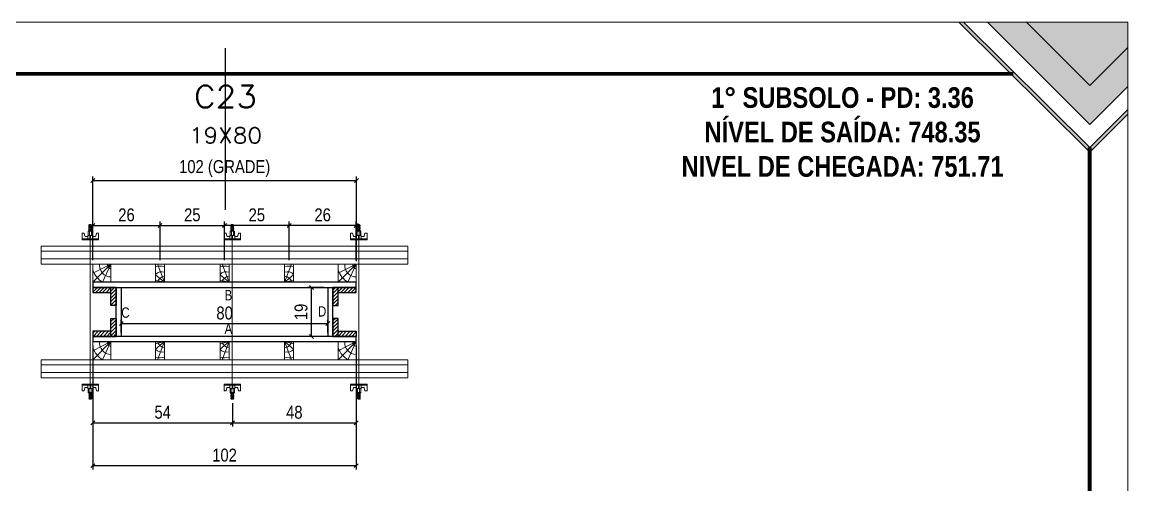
# Model space of a CAD drawing. Extents: x 71 to 6311, y -2991 to 2643.
# Drawn here: x 3870 to 4726, y -1150 to -791 of the extents above; entities that cross this region are included whole.
import ezdxf
from ezdxf.enums import TextEntityAlignment as Align

# ---------------------------------------------------------------- set-up
doc = ezdxf.new("R2010")
doc.units = 0
doc.linetypes.add('HIDDEN', pattern=[0.375, 0.25, -0.125])
for name, color, linetype in [('COTA', 241, 'Continuous'), ('NOMENCLATURA', 7, 'Continuous'), ('Painéis', 200, 'Continuous'), ('PONTALETE', 7, 'Continuous'), ('SARRAFO', 251, 'Continuous'), ('Texto de Titulo', 7, 'Continuous'), ('Texto Qtd Sarr', 242, 'Continuous')]:
    doc.layers.add(name, color=color, linetype=linetype)
for name, color, linetype, lineweight in [('Folhas', 255, 'Continuous', 9), ('Hachura', 251, 'Continuous', 9), ('Madeira', 126, 'Continuous', 18), ('Perfil Metálico', 224, 'Continuous', 18), ('Texto Seção', 7, 'Continuous', 15)]:
    doc.layers.add(name, color=color, linetype=linetype, lineweight=lineweight)
doc.styles.add('COTA TECNICA 2X', font='techl___.ttf', dxfattribs={"height": 10})
doc.styles.add('ROMANC', font='techb___.ttf', dxfattribs={"height": 2.5})
doc.styles.add('ROMANS', font='romans.shx', dxfattribs={"oblique": 19})
doc.styles.get("Standard").update_dxf_attribs({"font": 'arial.ttf'})
doc.dimstyles.new('SECAO PILAR', dxfattribs={"dimtxt": 10, "dimasz": 3, "dimexe": 3, "dimexo": 3, "dimgap": 3, "dimtad": 1, "dimdec": 1, "dimlfac": 0.5, "dimzin": 12, "dimdsep": 46, "dimtxsty": 'COTA TECNICA 2X', "dimblk1": 'OBLIQUE', "dimblk2": 'OBLIQUE', "dimsah": 1, "dimcen": 0.9, "dimclrd": 256, "dimclre": 256, "dimclrt": 256, "dimadec": 1, "dimazin": 3, "dimtfac": 1, "dimtdec": 1, "dimtmove": 0, "dimatfit": 3, "dimfxl": 1, "dimtolj": 1, "dimtzin": 12, "dimarcsym": 0})
pattern_1 = [(46, (5611.6327, -1174.8532), (-1.3703423, 1.3233242), [])]
pattern_2 = [(46, (5611.6327, -1186.8532), (-1.3703423, 1.3233242), [])]
pattern_3 = [(46, (5491.6327, -1174.8532), (-1.3703423, 1.3233242), [])]
pattern_4 = [(46, (5491.6327, -1186.8532), (-1.3703423, 1.3233242), [])]

# ---------------------------------------------------------------- blocks, each defined once
blk = doc.blocks.new('9999999999')
at = {"transparency": 33554687}
h = blk.add_hatch(color=30, dxfattribs=at)
h.dxf.hatch_style = 1
h.paths.add_polyline_path([(1357.72, 1050), (1354.03, 1050), (1455.46, 949.33), (1485, 978.68), (1485, 982.35), (1455.46, 952.99)])
at = {"true_color": 0x000000, "transparency": 33554687}
h = blk.add_hatch(color=18, dxfattribs=at)
h.dxf.hatch_style = 1
h.paths.add_polyline_path([(1406.56, 1050), (1376.24, 1050), (1455.46, 970.78), (1485, 1000.13), (1485, 1030.36), (1455.51, 1001.06)])
at = {"true_color": 0xff7f00, "transparency": 33554687}
h = blk.add_hatch(color=30, dxfattribs=at)
h.dxf.hatch_style = 1
h.paths.add_polyline_path([(1485, 1030.36), (1485, 1050), (1406.56, 1050), (1455.51, 1001.06)])
at = {"color": 30, "transparency": 33554687}
for points in [[(1485, 978.68), (1455.46, 949.33), (1354.03, 1050)], [(1485, 982.35), (1455.46, 952.99), (1357.72, 1050)], [(1376.24, 1050), (1455.46, 970.78), (1485, 1000.13)], [(1406.56, 1050), (1455.51, 1001.06), (1485, 1030.36)]]:
    blk.add_lwpolyline(points, dxfattribs=at)
at = {"layer": 'Folhas'}
blk.add_lwpolyline([(0, 0), (1485, 0), (1485, 1050), (0, 1050)], close=True, dxfattribs=at)
at = {"layer": 'Folhas', "color": 30, "const_width": 3}
for points in [[(1396.18, 1010), (50, 1010), (50, 40), (1396.18, 40)], [(1455.46, 97.01), (1455.46, 952.99)]]:
    blk.add_lwpolyline(points, dxfattribs=at)
blk = doc.blocks.new('_Oblique')
at = {"color": 0, "linetype": 'ByBlock', "lineweight": -2}
blk.add_line((-0.5, -0.5), (0.5, 0.5), dxfattribs=at)
blk = doc.blocks.new('*D431')
at = {"layer": 'COTA', "lineweight": -2, "transparency": 16777216}
for p, q in [((3924.63, -1041.85), (3924.63, -1137.84)), ((4128.63, -1041.85), (4128.63, -1137.84)), ((3924.63, -1134.84), (4128.63, -1134.84))]:
    blk.add_line(p, q, dxfattribs=at)
at = {"layer": 'Defpoints', "color": 0, "transparency": 16777216}
for p in [(3924.63, -1038.85), (4128.63, -1038.85), (4128.63, -1134.84)]:
    blk.add_point(p, dxfattribs=at)
at = {"layer": 'COTA', "lineweight": -2, "transparency": 16777216, "xscale": 3, "yscale": 3, "zscale": 3, "rotation": 180}
blk.add_blockref('_Oblique', (3924.63, -1134.84), dxfattribs=at)
at = {"layer": 'COTA', "lineweight": -2, "transparency": 16777216, "xscale": 3, "yscale": 3, "zscale": 3}
blk.add_blockref('_Oblique', (4128.63, -1134.84), dxfattribs=at)
at = {"layer": 'COTA', "transparency": 16777216, "insert": (4026.63, -1126.74), "char_height": 10, "attachment_point": 5, "style": 'COTA TECNICA 2X'}
blk.add_mtext('\\A1;102', dxfattribs=at)
blk = doc.blocks.new('*D432')
at = {"layer": 'COTA', "lineweight": -2, "transparency": 16777216}
for p, q in [((3946.63, -1031.85), (3946.63, -1021.85)), ((3946.63, -1024.85), (4106.63, -1024.85)), ((4106.63, -1031.85), (4106.63, -1021.85))]:
    blk.add_line(p, q, dxfattribs=at)
at = {"layer": 'Defpoints', "color": 0, "transparency": 16777216}
for p in [(4106.63, -1024.85), (3946.63, -1034.85), (4106.63, -1034.85)]:
    blk.add_point(p, dxfattribs=at)
at = {"layer": 'COTA', "lineweight": -2, "transparency": 16777216, "xscale": 3, "yscale": 3, "zscale": 3, "rotation": 180}
blk.add_blockref('_Oblique', (3946.63, -1024.85), dxfattribs=at)
at = {"layer": 'COTA', "lineweight": -2, "transparency": 16777216, "xscale": 3, "yscale": 3, "zscale": 3}
blk.add_blockref('_Oblique', (4106.63, -1024.85), dxfattribs=at)
at = {"layer": 'COTA', "transparency": 16777216, "insert": (4026.63, -1016.73), "char_height": 10, "attachment_point": 5, "style": 'COTA TECNICA 2X'}
blk.add_mtext('\\A1;80', dxfattribs=at)
blk = doc.blocks.new('B1A.E')
at = {"layer": 'Madeira', "linetype": 'ByBlock', "ltscale": 0.05}
for p, q in [((0, 7), (0, 0)), ((0, 7), (0, 0)), ((7, 7), (7, 0)), ((7, 7), (7, 0))]:
    blk.add_line(p, q, dxfattribs=at)
at = {"layer": 'Madeira', "ltscale": 0.05}
for p, q in [((0, 7), (7, 7)), ((7, 7), (0, 0)), ((7, 7), (0, 3.5)), ((7, 7), (3.77, 0)), ((7, 0), (0, 0))]:
    blk.add_line(p, q, dxfattribs=at)
for centre, radius, start, end in [((7.54, 7), 7.87, 196.5528, 242.8845), ((7.08, 6.57), 4.53, 174.4861, 268.9531), ((7.09, 6.61), 1.41, 163.7819, 266.2825)]:
    blk.add_arc(centre, radius, start, end, dxfattribs=at)
blk = doc.blocks.new('B1A.D')
at = {"layer": 'COTA', "linetype": 'ByBlock'}
blk.add_blockref('B1A.E', (-7, 0), dxfattribs=at)
blk = doc.blocks.new('B1B.E')
at = {"layer": 'Madeira', "linetype": 'ByBlock', "ltscale": 0.05}
for p, q in [((0, 0), (0, -7)), ((0, 0), (0, -7)), ((7, 0), (7, -7)), ((7, 0), (7, -7))]:
    blk.add_line(p, q, dxfattribs=at)
at = {"layer": 'Madeira', "ltscale": 0.05}
for p, q in [((0, 0), (7, 0)), ((7, 0), (0, -7)), ((7, 0), (0, -3.5)), ((7, 0), (3.77, -7)), ((7, -7), (0, -7))]:
    blk.add_line(p, q, dxfattribs=at)
for centre, radius, start, end in [((7.08, -0.43), 4.53, 174.4861, 268.9531), ((7.09, -0.39), 1.41, 163.7819, 266.2825), ((7.54, 0), 7.87, 196.5528, 242.8845)]:
    blk.add_arc(centre, radius, start, end, dxfattribs=at)
blk = doc.blocks.new('B1B.D')
at = {"layer": 'Madeira', "linetype": 'ByBlock', "ltscale": 0.05}
for p, q in [((-7, 0), (-7, -7)), ((-7, 0), (-7, -7)), ((0, 0), (0, -7)), ((0, 0), (0, -7))]:
    blk.add_line(p, q, dxfattribs=at)
at = {"layer": 'Madeira', "ltscale": 0.05}
for p, q in [((-7, 0), (0, 0)), ((0, 0), (-7, -7)), ((0, 0), (-7, -3.5)), ((0, 0), (-3.23, -7)), ((0, -7), (-7, -7))]:
    blk.add_line(p, q, dxfattribs=at)
for centre, radius, start, end in [((0.54, 0), 7.87, 196.5528, 242.8845), ((0.08, -0.44), 4.53, 174.4861, 268.9531), ((0.09, -0.39), 1.41, 163.7819, 266.2825)]:
    blk.add_arc(centre, radius, start, end, dxfattribs=at)
blk = doc.blocks.new('*D433')
at = {"layer": 'COTA', "lineweight": -2, "transparency": 16777216}
for p, q in [((3924.63, -971.05), (3924.63, -911.05)), ((3924.63, -914.05), (4128.82, -914.05)), ((4128.82, -976.64), (4128.82, -911.05))]:
    blk.add_line(p, q, dxfattribs=at)
at = {"layer": 'Defpoints', "color": 0, "transparency": 16777216}
for p in [(4128.82, -914.05), (3924.63, -974.05), (4128.82, -979.64)]:
    blk.add_point(p, dxfattribs=at)
at = {"layer": 'COTA', "lineweight": -2, "transparency": 16777216, "xscale": 3, "yscale": 3, "zscale": 3, "rotation": 180}
blk.add_blockref('_Oblique', (3924.63, -914.05), dxfattribs=at)
at = {"layer": 'COTA', "lineweight": -2, "transparency": 16777216, "xscale": 3, "yscale": 3, "zscale": 3}
blk.add_blockref('_Oblique', (4128.82, -914.05), dxfattribs=at)
at = {"layer": 'COTA', "transparency": 16777216, "insert": (4026.72, -904.83), "char_height": 10, "attachment_point": 5, "style": 'COTA TECNICA 2X'}
blk.add_mtext('\\A1;102 (GRADE)', dxfattribs=at)
blk = doc.blocks.new('MEIO PONTALETE')
at = {"layer": 'Madeira'}
for q in [(2.71, 7), (3.5, 2.88), (3.5, 0.87)]:
    blk.add_line((0, 0), q, dxfattribs=at)
blk.add_lwpolyline([(0, 0), (3.5, 0), (3.5, 7), (0, 7)], close=True, dxfattribs=at)
for centre, radius, start, end in [((2.04, 0.06), 6.23, 76.4499, 109.0913), ((1.09, 0.9), 3.19, 40.9063, 109.9847), ((-0.21, -0.78), 3.09, 14.6322, 86.0383)]:
    blk.add_arc(centre, radius, start, end, dxfattribs=at)
blk = doc.blocks.new('BLOCK 2')
at = {"layer": 'PONTALETE', "color": 1, "xscale": -2, "yscale": 2, "zscale": 2}
blk.add_blockref('MEIO PONTALETE', (131231.05, 34113.97), dxfattribs=at)
blk = doc.blocks.new('A2')
at = {"layer": 'COTA', "linetype": 'ByBlock'}
blk.add_blockref('BLOCK 2', (-131205.24, -34118.58), dxfattribs=at)
blk = doc.blocks.new('B2A')
at = {"layer": 'COTA', "linetype": 'ByBlock', "xscale": 10, "yscale": 10, "zscale": 10}
blk.add_blockref('A2', (-188.1, 46), dxfattribs=at)
blk = doc.blocks.new('B2A.E')
at = {"layer": 'COTA', "linetype": 'ByBlock', "xscale": 0.05000874370170691, "yscale": 0.05000874370170691, "zscale": 0.05000874370170691}
blk.add_blockref('B2A', (0, 0), dxfattribs=at)
blk = doc.blocks.new('B2B.E')
at = {"layer": 'COTA', "linetype": 'ByBlock'}
blk.add_blockref('B2A.E', (0, -7), dxfattribs=at)
blk = doc.blocks.new('*D434')
at = {"layer": 'COTA', "lineweight": -2, "transparency": 16777216}
for p, q in [((3924.63, -975.85), (3924.63, -945.85)), ((3924.63, -948.85), (3976.63, -948.85)), ((3976.63, -975.85), (3976.63, -945.85))]:
    blk.add_line(p, q, dxfattribs=at)
at = {"layer": 'Defpoints', "color": 0, "transparency": 16777216}
for p in [(3976.63, -948.85), (3924.63, -978.85), (3976.63, -978.85)]:
    blk.add_point(p, dxfattribs=at)
at = {"layer": 'COTA', "lineweight": -2, "transparency": 16777216, "xscale": 3, "yscale": 3, "zscale": 3, "rotation": 180}
blk.add_blockref('_Oblique', (3924.63, -948.85), dxfattribs=at)
at = {"layer": 'COTA', "lineweight": -2, "transparency": 16777216, "xscale": 3, "yscale": 3, "zscale": 3}
blk.add_blockref('_Oblique', (3976.63, -948.85), dxfattribs=at)
at = {"layer": 'COTA', "transparency": 16777216, "insert": (3950.63, -940.75), "char_height": 10, "attachment_point": 5, "style": 'COTA TECNICA 2X'}
blk.add_mtext('\\A1;26', dxfattribs=at)
blk = doc.blocks.new('C')
at = {"layer": 'Hachura', "color": 0}
for p, q in [((0, 3.22), (0, -3.22)), ((0.45, 3.22), (0, 3.22)), ((0.46, 3.16), (0, 3.16)), ((0.46, 3.05), (0, 3.05)), ((0.46, 2.88), (0, 2.88)), ((0, 2.75), (0, -1.16)), ((0.46, 2.65), (0, 2.65)), ((0.46, 2.23), (0, 2.23)), ((0.46, 1.51), (0, 1.51)), ((0.39, 0.49), (0.17, 0.49)), ((0.45, -3.23), (0.45, 3.22)), ((0.45, 3.22), (2.58, 3.22)), ((1.74, 0.97), (0.45, 0.97)), ((1.45, 0.1), (0.45, 0.1)), ((1.35, 1.94), (1.35, 0.96)), ((2.58, 2.39), (1.47, 2.09)), ((1.74, -0.97), (1.74, 0.97)), ((1.74, 0.97), (1.74, 0.84)), ((1.74, 0.97), (1.74, 0.84)), ((1.74, 0.84), (3.35, 0.84)), ((3.35, 0.45), (1.74, 0.45)), ((2.58, 3.22), (2.58, 2.39)), ((3.32, 0.84), (3.32, -0.84)), ((3.35, 0.84), (3.35, -0.84)), ((3.68, 0.45), (3.35, 0.45)), ((3.84, -0.52), (3.35, 0.45)), ((3.35, 0.06), (3.67, -0.57)), ((3.68, 0.45), (4.16, -0.52)), ((3.72, 0.5), (4.25, -0.57)), ((4.37, -0.55), (3.83, 0.53)), ((4.15, 0.45), (3.93, 0.45)), ((4.42, -0.52), (3.93, 0.45)), ((4.15, 0.45), (4.26, 0.45)), ((4.26, 0.45), (4.74, -0.52)), ((4.3, 0.5), (4.83, -0.57)), ((4.95, -0.55), (4.41, 0.53)), ((4.51, 0.45), (4.84, 0.45)), ((5, -0.52), (4.51, 0.45)), ((4.84, 0.45), (5.32, -0.52)), ((4.88, 0.5), (5.41, -0.57)), ((5.53, -0.55), (4.99, 0.53)), ((5.58, -0.52), (5.09, 0.45)), ((5.42, 0.45), (5.09, 0.45)), ((5.58, -0.52), (5.09, 0.45)), ((5.42, 0.45), (5.74, -0.19)), ((5.46, 0.5), (5.74, -0.07)), ((5.74, 0.19), (5.57, 0.53)), ((5.74, 0.32), (5.68, 0.45)), ((5.68, 0.45), (5.74, 0.45)), ((5.74, 0.45), (5.9, 0.29)), ((5.74, 0.45), (5.74, -0.52)), ((5.9, -0.36), (5.9, 0.29)), ((0.45, 0), (0, 0)), ((0.46, -1.52), (0, -1.52)), ((0.46, -2.23), (0, -2.23)), ((0.46, -2.65), (0, -2.65)), ((0.46, -2.88), (0, -2.88)), ((0.46, -3.05), (0, -3.05)), ((0.46, -3.16), (0, -3.16)), ((0, -3.22), (2.57, -3.22)), ((0.08, -0.48), (0.29, -0.48)), ((0.29, -0.48), (0.4, -0.48)), ((0.45, 0), (0.45, -0.97)), ((0.45, -0.16), (1.45, -0.16)), ((0.45, -0.65), (0.45, -0.32)), ((0.45, -3.23), (0.45, -0.65)), ((0.45, -0.97), (1.74, -0.97)), ((1.35, -1.94), (1.35, -0.97)), ((2.58, -2.39), (1.47, -2.1)), ((3.35, -0.32), (1.74, -0.32)), ((3.35, -0.84), (1.74, -0.84)), ((2.58, -3.23), (2.58, -2.39)), ((3.35, -0.07), (3.58, -0.52)), ((3.35, -0.52), (3.58, -0.52)), ((3.84, -0.52), (4.16, -0.52)), ((4.42, -0.52), (4.74, -0.52)), ((4.63, -0.52), (4.74, -0.52)), ((5, -0.52), (5.32, -0.52)), ((5.58, -0.52), (5.74, -0.52)), ((5.74, -0.52), (5.9, -0.36)), ((5.74, -0.52), (5.74, -0.52))]:
    blk.add_line(p, q, dxfattribs=at)
for centre, radius, start, end in [((1.52, 1.94), 0.161, 104.7436, 180), ((1.44, -0.03), 0.129, 272.695, 87.305), ((3.81, 0.39), 0.143, 25.5688, 154.4312), ((4.39, 0.39), 0.143, 25.5688, 154.4312), ((4.97, 0.39), 0.143, 25.5688, 154.4312), ((5.55, 0.39), 0.143, 25.5688, 154.4312), ((0.17, -0.37), 0.174, 221.744, 317.8592), ((1.52, -1.94), 0.161, 180, 255.2564), ((3.71, -0.4), 0.174, 222.1408, 318.256), ((4.29, -0.4), 0.174, 222.1408, 318.256), ((4.87, -0.4), 0.174, 222.1408, 318.256), ((5.45, -0.4), 0.174, 222.1408, 318.256), ((5.61, -0.4), 0.174, 317.8592, 318.256)]:
    blk.add_arc(centre, radius, start, end, dxfattribs=at)
blk = doc.blocks.new('PAR.CIM')
at = {"layer": 'Hachura', "linetype": 'Continuous', "xscale": -1, "rotation": 270}
blk.add_blockref('C', (0, 0), dxfattribs=at)
blk = doc.blocks.new('PAR.BAI')
at = {"layer": 'Hachura', "linetype": 'Continuous', "xscale": -1, "rotation": 90}
blk.add_blockref('C', (0, 0), dxfattribs=at)
blk = doc.blocks.new('*D435')
at = {"layer": 'COTA', "lineweight": -2, "transparency": 16777216}
for p, q in [((3924.63, -1069.85), (3924.63, -1104.65)), ((4032.7, -1086.45), (4032.7, -1104.65)), ((3924.63, -1101.65), (4032.7, -1101.65))]:
    blk.add_line(p, q, dxfattribs=at)
at = {"layer": 'Defpoints', "color": 0, "transparency": 16777216}
for p in [(3924.63, -1066.85), (4032.7, -1083.45), (4032.7, -1101.65)]:
    blk.add_point(p, dxfattribs=at)
at = {"layer": 'COTA', "lineweight": -2, "transparency": 16777216, "xscale": 3, "yscale": 3, "zscale": 3, "rotation": 180}
blk.add_blockref('_Oblique', (3924.63, -1101.65), dxfattribs=at)
at = {"layer": 'COTA', "lineweight": -2, "transparency": 16777216, "xscale": 3, "yscale": 3, "zscale": 3}
blk.add_blockref('_Oblique', (4032.7, -1101.65), dxfattribs=at)
at = {"layer": 'COTA', "transparency": 16777216, "insert": (3978.67, -1093.54), "char_height": 10, "attachment_point": 5, "style": 'COTA TECNICA 2X'}
blk.add_mtext('\\A1;54', dxfattribs=at)
blk = doc.blocks.new('*D436')
at = {"layer": 'COTA', "lineweight": -2, "transparency": 16777216}
for p, q in [((4032.7, -1086.45), (4032.7, -1104.65)), ((4128.63, -1086.45), (4128.63, -1104.65)), ((4032.7, -1101.65), (4128.63, -1101.65))]:
    blk.add_line(p, q, dxfattribs=at)
at = {"layer": 'Defpoints', "color": 0, "transparency": 16777216}
for p in [(4032.7, -1083.45), (4128.63, -1083.45), (4128.63, -1101.65)]:
    blk.add_point(p, dxfattribs=at)
at = {"layer": 'COTA', "lineweight": -2, "transparency": 16777216, "xscale": 3, "yscale": 3, "zscale": 3, "rotation": 180}
blk.add_blockref('_Oblique', (4032.7, -1101.65), dxfattribs=at)
at = {"layer": 'COTA', "lineweight": -2, "transparency": 16777216, "xscale": 3, "yscale": 3, "zscale": 3}
blk.add_blockref('_Oblique', (4128.63, -1101.65), dxfattribs=at)
at = {"layer": 'COTA', "transparency": 16777216, "insert": (4080.67, -1093.56), "char_height": 10, "attachment_point": 5, "style": 'COTA TECNICA 2X'}
blk.add_mtext('\\A1;48', dxfattribs=at)
blk = doc.blocks.new('*D439')
at = {"layer": 'COTA', "lineweight": -2, "transparency": 16777216}
for p, q in [((4103.63, -996.85), (4091.01, -996.85)), ((4094.01, -1034.85), (4094.01, -996.85)), ((4103.63, -1034.85), (4091.01, -1034.85))]:
    blk.add_line(p, q, dxfattribs=at)
at = {"layer": 'Defpoints', "color": 0, "transparency": 16777216}
for p in [(4094.01, -996.85), (4106.63, -996.85), (4106.63, -1034.85)]:
    blk.add_point(p, dxfattribs=at)
at = {"layer": 'COTA', "lineweight": -2, "transparency": 16777216, "xscale": 3, "yscale": 3, "zscale": 3}
for p, rotation in [((4094.01, -996.85), 90), ((4094.01, -1034.85), 270)]:
    blk.add_blockref('_Oblique', p, dxfattribs=dict(at, rotation=rotation))
at = {"layer": 'COTA', "transparency": 16777216, "insert": (4085.92, -1015.85), "char_height": 10, "attachment_point": 5, "rotation": 90, "style": 'COTA TECNICA 2X'}
blk.add_mtext('\\A1;19', dxfattribs=at)
blk = doc.blocks.new('titulo1')
at = {"layer": 'Defpoints', "color": 252, "linetype": 'HIDDEN', "ltscale": 2}
blk.add_line((0, 0), (0, 125), dxfattribs=at)
at = {"layer": 'Defpoints', "style": 'ROMANS', "oblique": 15}
blk.add_attdef('FOLHA', text='', height=10, dxfattribs=at).set_placement((0, 15.58), align=Align.MIDDLE_CENTER)
at = {"layer": 'Texto Qtd Sarr', "color": 3, "style": 'ROMANS', "oblique": 15}
for tag, height, p in [('TITULO', 17, (0, 71.45)), ('SEÇÃO', 12, (0, 41.55))]:
    blk.add_attdef(tag, text='', height=height, dxfattribs=at).set_placement(p, align=Align.MIDDLE_CENTER)
blk = doc.blocks.new('*D440')
at = {"layer": 'COTA', "lineweight": -2, "transparency": 16777216}
for p, q in [((4076.63, -975.85), (4076.63, -945.85)), ((4128.63, -948.85), (4076.63, -948.85)), ((4128.63, -975.85), (4128.63, -945.85))]:
    blk.add_line(p, q, dxfattribs=at)
at = {"layer": 'Defpoints', "color": 0, "transparency": 16777216}
for p in [(4076.63, -948.85), (4076.63, -978.85), (4128.63, -978.85)]:
    blk.add_point(p, dxfattribs=at)
at = {"layer": 'COTA', "lineweight": -2, "transparency": 16777216, "xscale": 3, "yscale": 3, "zscale": 3, "rotation": 180}
blk.add_blockref('_Oblique', (4076.63, -948.85), dxfattribs=at)
at = {"layer": 'COTA', "lineweight": -2, "transparency": 16777216, "xscale": 3, "yscale": 3, "zscale": 3}
blk.add_blockref('_Oblique', (4128.63, -948.85), dxfattribs=at)
at = {"layer": 'COTA', "transparency": 16777216, "insert": (4102.63, -940.75), "char_height": 10, "attachment_point": 5, "style": 'COTA TECNICA 2X'}
blk.add_mtext('\\A1;26', dxfattribs=at)
blk = doc.blocks.new('*D441')
at = {"layer": 'COTA', "lineweight": -2, "transparency": 16777216}
for p, q in [((3976.63, -975.85), (3976.63, -945.85)), ((3976.63, -948.85), (4026.63, -948.85)), ((4026.63, -975.85), (4026.63, -945.85))]:
    blk.add_line(p, q, dxfattribs=at)
at = {"layer": 'Defpoints', "color": 0, "transparency": 16777216}
for p in [(4026.63, -948.85), (3976.63, -978.85), (4026.63, -978.85)]:
    blk.add_point(p, dxfattribs=at)
at = {"layer": 'COTA', "lineweight": -2, "transparency": 16777216, "xscale": 3, "yscale": 3, "zscale": 3, "rotation": 180}
blk.add_blockref('_Oblique', (3976.63, -948.85), dxfattribs=at)
at = {"layer": 'COTA', "lineweight": -2, "transparency": 16777216, "xscale": 3, "yscale": 3, "zscale": 3}
blk.add_blockref('_Oblique', (4026.63, -948.85), dxfattribs=at)
at = {"layer": 'COTA', "transparency": 16777216, "insert": (4001.63, -940.74), "char_height": 10, "attachment_point": 5, "style": 'COTA TECNICA 2X'}
blk.add_mtext('\\A1;25', dxfattribs=at)
blk = doc.blocks.new('*D442')
at = {"layer": 'COTA', "lineweight": -2, "transparency": 16777216}
for p, q in [((4026.64, -975.85), (4026.64, -945.85)), ((4076.63, -948.85), (4026.64, -948.85)), ((4076.63, -975.85), (4076.63, -945.85))]:
    blk.add_line(p, q, dxfattribs=at)
at = {"layer": 'Defpoints', "color": 0, "transparency": 16777216}
for p in [(4026.64, -948.85), (4026.64, -978.85), (4076.63, -978.85)]:
    blk.add_point(p, dxfattribs=at)
at = {"layer": 'COTA', "lineweight": -2, "transparency": 16777216, "xscale": 3, "yscale": 3, "zscale": 3, "rotation": 180}
blk.add_blockref('_Oblique', (4026.64, -948.85), dxfattribs=at)
at = {"layer": 'COTA', "lineweight": -2, "transparency": 16777216, "xscale": 3, "yscale": 3, "zscale": 3}
blk.add_blockref('_Oblique', (4076.63, -948.85), dxfattribs=at)
at = {"layer": 'COTA', "transparency": 16777216, "insert": (4051.63, -940.74), "char_height": 10, "attachment_point": 5, "style": 'COTA TECNICA 2X'}
blk.add_mtext('\\A1;25', dxfattribs=at)

msp = doc.modelspace()

# ---------------------------------------------------------------- hatches: boundary and pattern name
at = {"layer": 'SARRAFO', "linetype": 'Continuous', "ltscale": 30}
h = msp.add_hatch(dxfattribs=at)
h.set_pattern_fill('ANSI31', color=256, scale=0.6, angle=1)
h.set_pattern_definition(pattern_2)
h.paths.add_polyline_path([(3938.633, -996.853), (3924.633, -996.853), (3924.633, -1000.853), (3938.633, -1000.853)])
h = msp.add_hatch(dxfattribs=at)
h.set_pattern_fill('ANSI31', color=256, scale=0.6, angle=1)
h.set_pattern_definition(pattern_2)
h.paths.add_polyline_path([(3942.633, -996.853), (3938.633, -996.853), (3938.633, -1010.853), (3942.633, -1010.853)])
h = msp.add_hatch(dxfattribs=at)
h.set_pattern_fill('ANSI31', color=256, scale=0.6, angle=1)
h.set_pattern_definition(pattern_4)
h.paths.add_polyline_path([(4114.633, -996.853), (4110.633, -996.853), (4110.633, -1010.853), (4114.633, -1010.853)])
h = msp.add_hatch(dxfattribs=at)
h.set_pattern_fill('ANSI31', color=256, scale=0.6, angle=1)
h.set_pattern_definition(pattern_4)
h.paths.add_polyline_path([(4128.633, -996.853), (4114.633, -996.853), (4114.633, -1000.853), (4128.633, -1000.853)])
h = msp.add_hatch(dxfattribs=at)
h.set_pattern_fill('ANSI31', color=256, scale=0.6, angle=1)
h.set_pattern_definition(pattern_1)
h.paths.add_polyline_path([(3942.633, -1020.853), (3938.633, -1020.853), (3938.633, -1034.853), (3942.633, -1034.853)])
h = msp.add_hatch(dxfattribs=at)
h.set_pattern_fill('ANSI31', color=256, scale=0.6, angle=1)
h.set_pattern_definition(pattern_3)
h.paths.add_polyline_path([(4114.633, -1020.853), (4110.633, -1020.853), (4110.633, -1034.853), (4114.633, -1034.853)])
h = msp.add_hatch(dxfattribs=at)
h.set_pattern_fill('ANSI31', color=256, scale=0.6, angle=1)
h.set_pattern_definition(pattern_1)
h.paths.add_polyline_path([(3938.633, -1030.853), (3924.633, -1030.853), (3924.633, -1034.853), (3938.633, -1034.853)])
h = msp.add_hatch(dxfattribs=at)
h.set_pattern_fill('ANSI31', color=256, scale=0.6, angle=1)
h.set_pattern_definition(pattern_3)
h.paths.add_polyline_path([(4128.633, -1030.853), (4114.633, -1030.853), (4114.633, -1034.853), (4128.633, -1034.853)])

# ---------------------------------------------------------------- linework, layer by layer
at = {"layer": 'Hachura', "linetype": 'Continuous', "ltscale": 30}
for points in [[(3922.633, -960.053), (3922.633, -1071.653)], [(4032.633, -960.053), (4032.633, -1071.653)], [(4130.633, -1071.653), (4130.633, -960.053)]]:
    msp.add_lwpolyline(points, dxfattribs=at)
at = {"layer": 'Painéis', "linetype": 'Continuous', "ltscale": 30}
for points in [[(3924.633, -996.853), (4128.633, -996.853), (4128.633, -992.853), (3924.633, -992.853)], [(3924.633, -1038.853), (4128.633, -1038.853), (4128.633, -1034.853), (3924.633, -1034.853)]]:
    msp.add_lwpolyline(points, close=True, dxfattribs=at)
for points in [[(3942.633, -1034.853), (3942.633, -996.853)], [(3946.633, -996.853), (3946.633, -1034.853)], [(4106.633, -996.853), (4106.633, -1034.853)], [(4110.633, -1034.853), (4110.633, -996.853)]]:
    msp.add_lwpolyline(points, dxfattribs=at)
at = {"layer": 'Perfil Metálico', "linetype": 'Continuous', "ltscale": 30}
for points in [[(3884.633, -978.851), (4168.633, -978.851), (4168.633, -964.851), (3884.633, -964.851)], [(3884.633, -1052.853), (4168.633, -1052.853), (4168.633, -1066.853), (3884.633, -1066.853)]]:
    msp.add_lwpolyline(points, close=True, dxfattribs=at)
for points in [[(4168.633, -968.851), (3884.633, -968.851)], [(3884.633, -974.851), (4168.633, -974.851)], [(3884.633, -1056.853), (4168.633, -1056.853)], [(4168.633, -1062.853), (3884.633, -1062.853)]]:
    msp.add_lwpolyline(points, dxfattribs=at)
at = {"layer": 'SARRAFO', "linetype": 'Continuous', "ltscale": 30}
msp.add_line((4110.633, -1034.853), (4128.633, -1034.853), dxfattribs=at)
for points in [[(3942.633, -996.853), (3924.633, -996.853), (3924.633, -1000.853), (3938.633, -1000.853)], [(3942.633, -996.853), (3942.633, -1010.853), (3938.633, -1010.853), (3938.633, -996.853)], [(4128.633, -996.853), (4110.633, -996.853), (4110.633, -1010.853), (4114.633, -1010.853), (4114.633, -996.853)], [(4114.633, -1000.853), (4128.633, -1000.853), (4128.633, -996.853)], [(3938.633, -1034.853), (3938.633, -1020.853), (3942.633, -1020.853), (3942.633, -1034.853)], [(4114.633, -1034.853), (4114.633, -1020.853), (4110.633, -1020.853), (4110.633, -1034.853)], [(3938.633, -1030.853), (3924.633, -1030.853), (3924.633, -1034.853), (3942.633, -1034.853)], [(4114.633, -1030.853), (4128.633, -1030.853), (4128.633, -1034.853)]]:
    msp.add_lwpolyline(points, dxfattribs=at)

# ---------------------------------------------------------------- block references
at = {"layer": 'Folhas'}
msp.add_blockref('9999999999', (3241.471, -1841.496), dxfattribs=at)
at = {"layer": 'Hachura', "linetype": 'Continuous', "ltscale": 30, "xscale": 2, "yscale": 2, "zscale": 2}
for name, p in [('PAR.CIM', (3922.633, -960.053)), ('PAR.CIM', (4032.633, -960.053)), ('PAR.CIM', (4130.633, -960.053)), ('PAR.BAI', (3922.633, -1071.653)), ('PAR.BAI', (4032.633, -1071.653)), ('PAR.BAI', (4130.633, -1071.653))]:
    msp.add_blockref(name, p, dxfattribs=at)
at = {"layer": 'Madeira', "linetype": 'Continuous', "ltscale": 30, "yscale": 2, "zscale": 2}
for name, p, xscale in [('B1B.E', (3924.633, -978.853), 2), ('B2B.E', (3973.133, -978.853), 2), ('B2B.E', (4023.133, -978.853), 2), ('B2B.E', (4080.132, -978.853), -2), ('B1B.D', (4128.633, -978.851), 2), ('B1A.E', (3924.633, -1052.853), 2), ('B1A.D', (4128.633, -1052.853), 2)]:
    msp.add_blockref(name, p, dxfattribs=dict(at, xscale=xscale))
at = {"layer": 'Madeira', "linetype": 'Continuous', "ltscale": 30, "yscale": 2, "zscale": 2, "rotation": 180}
for p, xscale in [((3973.133, -1052.853), -2), ((4023.133, -1052.853), -2), ((4080.132, -1052.853), 2)]:
    msp.add_blockref('B2B.E', p, dxfattribs=dict(at, xscale=xscale))
at = {"layer": 'Texto Seção'}
ref = msp.add_blockref('titulo1', (4027.381, -936.675), dxfattribs=at)
ref.add_attrib('TITULO', 'C23', dxfattribs={"layer": 'Texto de Titulo', "color": 7, "height": 17, "style": 'ROMANS', "width": 1.1}).set_placement((4027.381, -849.175), align=Align.MIDDLE_CENTER)
ref.add_attrib('SEÇÃO', '19X80', dxfattribs={"layer": 'Texto de Titulo', "color": 7, "height": 12, "style": 'ROMANS', "width": 1.1}).set_placement((4027.381, -879.175), align=Align.MIDDLE_CENTER)

# ---------------------------------------------------------------- texts
at = {"layer": 'NOMENCLATURA', "linetype": 'Continuous', "ltscale": 30, "width": 0.8}
for s, p in [('B', (4026.625, -1006.853)), ('C', (3946.633, -1020.354)), ('D', (4098.96, -1019.418)), ('A', (4026.625, -1032.853))]:
    msp.add_text(s, height=8, dxfattribs=at).set_placement(p)
at = {"layer": 'NOMENCLATURA', "color": 2, "insert": (4505.423, -841.881), "char_height": 16, "attachment_point": 2, "style": 'ROMANC'}
msp.add_mtext_dynamic_manual_height_columns('1° SUBSOLO - PD: 3.36\\PNÍVEL DE SAÍDA: 748.35\\PNIVEL DE CHEGADA: 751.71', width=449.07607, gutter_width=1, heights=[0], dxfattribs=at)

# ---------------------------------------------------------------- dimensions: what is measured, and where the dimension line sits
at = {"layer": 'COTA'}
dim = msp.add_linear_dim(base=(4128.816, -914.053), p1=(3924.633, -974.053), p2=(4128.816, -979.639), text='102 (GRADE)', dimstyle='SECAO PILAR', override={"dimtmove": 1}, dxfattribs=at)
dim.commit()
dim.dimension.update_dxf_attribs({"geometry": '*D433', "text_midpoint": (4026.724, -904.832)})
for base, p1, p2, picture, middle in [((3976.634, -948.853), (3924.633, -978.853), (3976.634, -978.851), '*D434', (3950.633, -940.751)), ((4026.633, -948.853), (3976.634, -978.851), (4026.633, -978.851), '*D441', (4001.633, -940.744)), ((4106.633, -1024.853), (3946.633, -1034.853), (4106.633, -1034.853), '*D432', (4026.633, -1016.729)), ((4128.633, -1134.838), (3924.633, -1038.853), (4128.633, -1038.853), '*D431', (4026.633, -1126.736)), ((4032.701, -1101.653), (3924.633, -1066.853), (4032.701, -1083.454), '*D435', (3978.667, -1093.544)), ((4128.633, -1101.653), (4032.701, -1083.454), (4128.633, -1083.454), '*D436', (4080.667, -1093.558))]:
    dim = msp.add_linear_dim(base=base, p1=p1, p2=p2, dimstyle='SECAO PILAR', override={"dimtmove": 1}, dxfattribs=at)
    dim.commit()
    dim.dimension.update_dxf_attribs({"geometry": picture, "text_midpoint": middle})
for base, p1, p2, angle, picture, middle in [((4026.635, -948.853), (4076.631, -978.851), (4026.635, -978.851), 180, '*D442', (4051.633, -940.744)), ((4076.631, -948.853), (4128.633, -978.853), (4076.631, -978.851), 180, '*D440', (4102.632, -940.751)), ((4094.007, -996.853), (4106.633, -1034.853), (4106.633, -996.853), 90, '*D439', (4085.919, -1015.853))]:
    dim = msp.add_linear_dim(base=base, p1=p1, p2=p2, angle=angle, dimstyle='SECAO PILAR', override={"dimtmove": 1}, dxfattribs=at)
    dim.commit()
    dim.dimension.update_dxf_attribs({"geometry": picture, "text_midpoint": middle})

doc.saveas('drawing.dxf')
